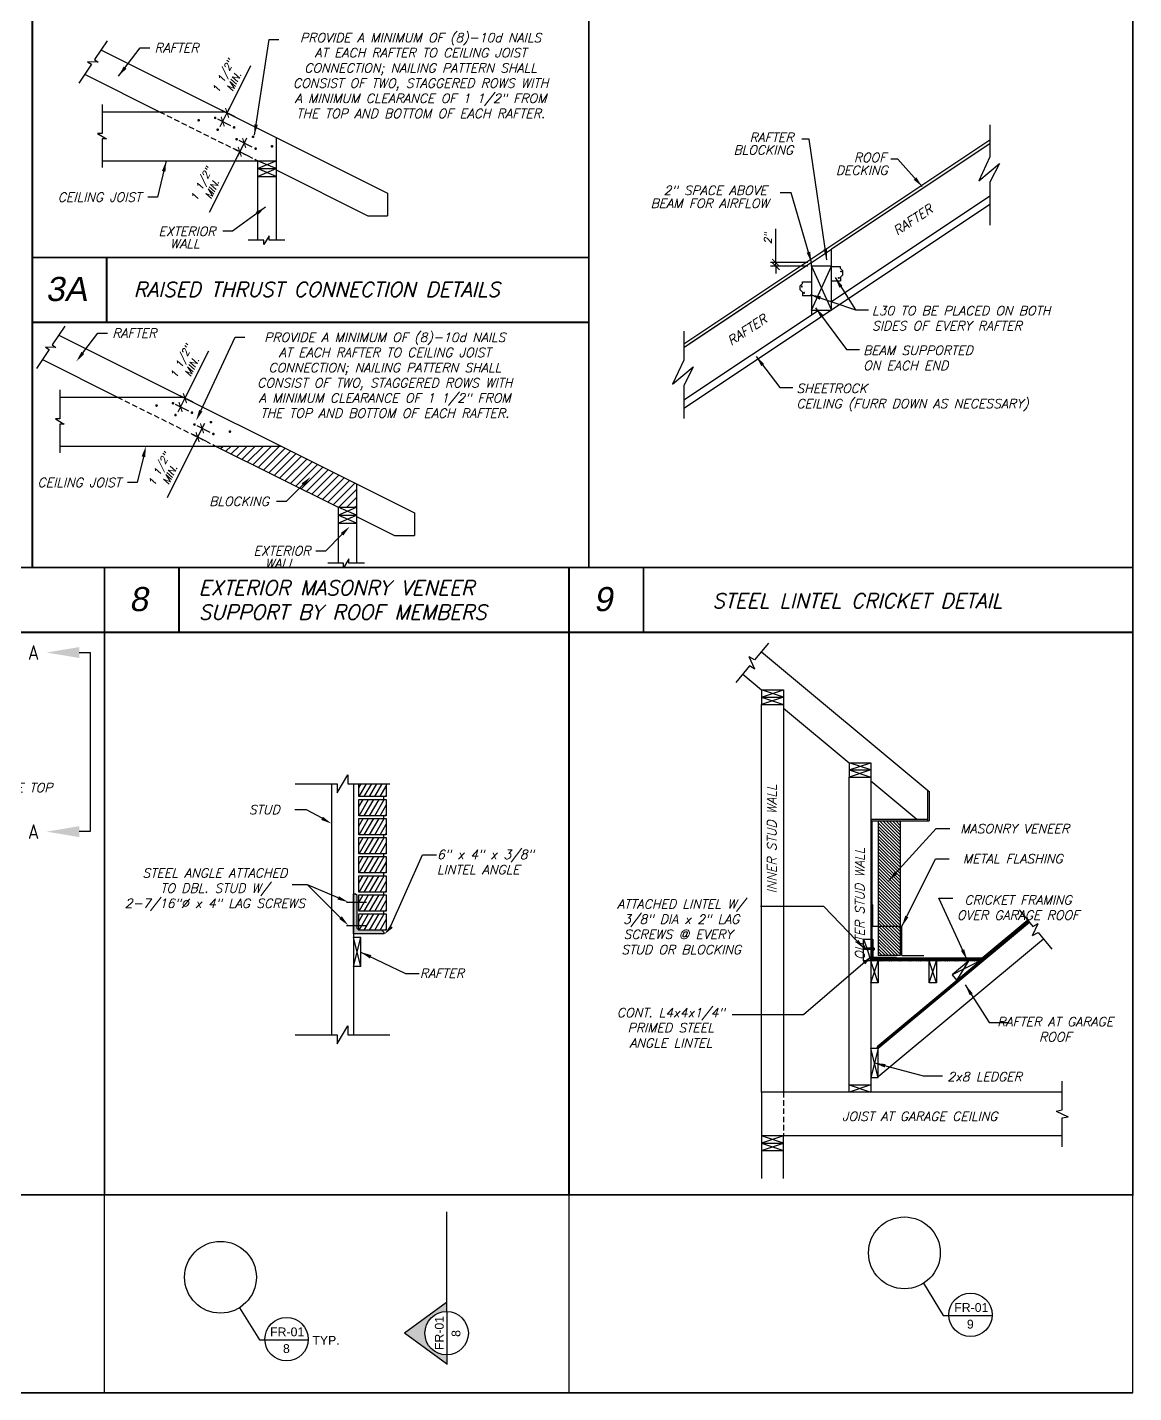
# Model space of a CAD drawing. Header units: inches. Extents: x 683 to 9753, y -6805 to 20230.
# Drawn here: x 3925 to 4532, y 628 to 1377 of the extents above; entities that cross this region are included whole.
import ezdxf
from ezdxf.enums import TextEntityAlignment as Align

# ---------------------------------------------------------------- set-up
doc = ezdxf.new("R2010")
doc.units = ezdxf.units.IN
doc.header["$LTSCALE"] = 48
doc.header["$MEASUREMENT"] = 0
doc.linetypes.add('HIDDEN4', pattern=[0.09375, 0.0625, -0.03125])
doc.layers.get('Defpoints').update_dxf_attribs({"color": 251})
for name, color, linetype in [('DPIS-BL', 9, 'Continuous'), ('DPIS-DIM', 7, 'Continuous'), ('DPIS-HATCH', 251, 'Continuous'), ('DPIS-RAFTERS', 1, 'Continuous'), ('DPIS-TEXT', 7, 'Continuous'), ('FPTEXT', 2, 'Continuous')]:
    doc.layers.add(name, color=color, linetype=linetype)
doc.styles.add('DIMLETTERS', font='arial.ttf', dxfattribs={"height": 12})
doc.styles.add('DPIS-ARCHTXT', font='ARCHITXT.shx')
doc.styles.add('SHEETNAME', font='arial.ttf', dxfattribs={"height": 4})
doc.styles.add('SIMPLEX', font='simplex.shx', dxfattribs={"oblique": 15, "height": 4})
doc.styles.get("Standard").update_dxf_attribs({"font": 'simplex.shx', "oblique": 15})
doc.dimstyles.get("Standard").update_dxf_attribs({"dimtxt": 4, "dimasz": 4, "dimexe": 3, "dimexo": 2, "dimgap": 2, "dimtad": 1, "dimdec": 4, "dimrnd": 0.125, "dimzin": 3, "dimdsep": 46, "dimlunit": 4, "dimtxsty": 'SIMPLEX', "dimblk": 'ARCHTICK', "dimcen": 3, "dimdle": 3, "dimclrd": 2, "dimclre": 2, "dimadec": 0, "dimazin": 0, "dimtfac": 1, "dimtdec": 4, "dimtofl": 0, "dimtmove": 1, "dimatfit": 3, "dimfxl": 1, "dimtolj": 1, "dimtzin": 0, "dimarcsym": 0})
pattern_1 = [(45, (-2931.96715, 1146.063424), (-0.0441941738, 0.0441941738), []), (135, (-2931.96715, 1146.063424), (-0.13258252147, 0.0441941738), [0.15625, -0.09375])]
pattern_2 = [(45, (-2931.96715, 1146.0634), (-0.530330086, 0.530330086), []), (45, (-2931.7904, 1146.0634), (-0.530330086, 0.530330086), []), (45, (-2931.6136, 1146.0634), (-0.530330086, 0.530330086), []), (45, (-2931.4368, 1146.0634), (-0.530330086, 0.530330086), [])]
pattern_3 = [(45, (-2931.96715, 1146.0634), (-0.530330086, 0.530330086), []), (45, (-2931.6136, 1146.0634), (-0.530330086, 0.530330086), [])]

# ---------------------------------------------------------------- blocks, each defined once
blk = doc.blocks.new('A$C16D2453F')
at = {"layer": 'DPIS-RAFTERS'}
for centre in [(-0.82, -6.15), (0.45, -2.65)]:
    blk.add_circle(centre, 0.241, dxfattribs=at)
at = {"layer": 'DPIS-TEXT'}
for p, q in [((0, 0), (-4.86, 0)), ((0, -1), (0, 0)), ((0, -1), (1.3, -2.3)), ((0, -5.8), (1.3, -4.5)), ((0, -5.8), (0, -7.8)), ((1.3, -4.5), (1.3, -2.3)), ((-4.86, -7.8), (0, -7.8))]:
    blk.add_line(p, q, dxfattribs=at)
blk = doc.blocks.new('_ArchTick')
at = {"color": 0, "const_width": 0.15}
blk.add_lwpolyline([(-0.5, -0.5), (0.5, 0.5)], dxfattribs=at)
blk = doc.blocks.new('*D81')
at = {"layer": 'Defpoints', "color": 0, "transparency": 16777216}
for p in [(4766.6, 908.08), (4770.44, 900.12), (4772.86, 904.95)]:
    blk.add_point(p, dxfattribs=at)
at = {"layer": 'DPIS-TEXT', "color": 2, "lineweight": -2, "transparency": 16777216}
for p, q in [((4779.51, 933.91), (4766.6, 908.08)), ((4762.84, 900.56), (4767.94, 910.76)), ((4771.07, 905.84), (4763.91, 909.42)), ((4768.65, 901.01), (4761.5, 904.59))]:
    blk.add_line(p, q, dxfattribs=at)
at = {"layer": 'DPIS-TEXT', "color": 2, "lineweight": -2, "transparency": 16777216, "xscale": 4, "yscale": 4, "zscale": 4}
for p, rotation in [((4766.6, 908.08), 63.43494882291446), ((4764.18, 903.25), 243.4349488229145)]:
    blk.add_blockref('_ArchTick', p, dxfattribs=dict(at, rotation=rotation))
at = {"layer": 'DPIS-TEXT', "color": 0, "transparency": 16777216, "insert": (4767.34, 926.81), "char_height": 4, "attachment_point": 5, "rotation": 63.43495, "style": 'SIMPLEX'}
blk.add_mtext('\\A1;1 1/2"\\PMIN.', dxfattribs=at)
blk = doc.blocks.new('*D82')
at = {"layer": 'Defpoints', "color": 0, "transparency": 16777216}
for p in [(4773.55, 886.71), (4782.23, 888.41), (4779.82, 883.58)]:
    blk.add_point(p, dxfattribs=at)
at = {"layer": 'DPIS-TEXT', "color": 2, "lineweight": -2, "transparency": 16777216}
for p, q in [((4777.31, 894.22), (4772.21, 884.03)), ((4780.44, 889.3), (4773.29, 892.88)), ((4757, 853.59), (4773.55, 886.71)), ((4778.03, 884.47), (4770.87, 888.05))]:
    blk.add_line(p, q, dxfattribs=at)
at = {"layer": 'DPIS-TEXT', "color": 2, "lineweight": -2, "transparency": 16777216, "xscale": 4, "yscale": 4, "zscale": 4}
for p, rotation in [((4775.97, 891.54), 63.43494882291342), ((4773.55, 886.71), 243.4349488229134)]:
    blk.add_blockref('_ArchTick', p, dxfattribs=dict(at, rotation=rotation))
at = {"layer": 'DPIS-TEXT', "color": 0, "transparency": 16777216, "insert": (4755.37, 867.6), "char_height": 4, "attachment_point": 5, "rotation": 63.43495, "style": 'SIMPLEX'}
blk.add_mtext('\\A1;1 1/2"\\PMIN.', dxfattribs=at)
blk = doc.blocks.new('*D87')
at = {"layer": 'Defpoints', "color": 0, "transparency": 16777216}
for p in [(4034.63, 1330.41), (4040.89, 1327.28), (4038.47, 1322.46)]:
    blk.add_point(p, dxfattribs=at)
at = {"layer": 'DPIS-TEXT', "color": 2, "lineweight": -2, "transparency": 16777216}
for p, q in [((4047.54, 1356.25), (4034.63, 1330.41)), ((4030.87, 1322.9), (4035.97, 1333.1)), ((4039.1, 1328.18), (4031.94, 1331.76)), ((4036.68, 1323.35), (4029.53, 1326.93))]:
    blk.add_line(p, q, dxfattribs=at)
at = {"layer": 'DPIS-TEXT', "color": 2, "lineweight": -2, "transparency": 16777216, "xscale": 4, "yscale": 4, "zscale": 4}
for p, rotation in [((4032.21, 1325.59), 243.4349488229155), ((4034.63, 1330.41), 63.43494882291554)]:
    blk.add_blockref('_ArchTick', p, dxfattribs=dict(at, rotation=rotation))
at = {"layer": 'DPIS-TEXT', "color": 0, "transparency": 16777216, "insert": (4035.37, 1349.15), "char_height": 4, "attachment_point": 5, "rotation": 63.43495, "style": 'SIMPLEX'}
blk.add_mtext('\\A1;1 1/2"\\PMIN.', dxfattribs=at)
blk = doc.blocks.new('*D88')
at = {"layer": 'Defpoints', "color": 0, "transparency": 16777216}
for p in [(4041.58, 1309.05), (4047.84, 1305.92), (4050.26, 1310.74)]:
    blk.add_point(p, dxfattribs=at)
at = {"layer": 'DPIS-TEXT', "color": 2, "lineweight": -2, "transparency": 16777216}
for p, q in [((4045.34, 1316.56), (4040.24, 1306.36)), ((4048.47, 1311.64), (4041.32, 1315.22)), ((4025.03, 1275.93), (4041.58, 1309.05)), ((4046.06, 1306.81), (4038.9, 1310.39))]:
    blk.add_line(p, q, dxfattribs=at)
at = {"layer": 'DPIS-TEXT', "color": 2, "lineweight": -2, "transparency": 16777216, "xscale": 4, "yscale": 4, "zscale": 4}
for p, rotation in [((4041.58, 1309.05), 243.4349488229134), ((4044, 1313.87), 63.43494882291342)]:
    blk.add_blockref('_ArchTick', p, dxfattribs=dict(at, rotation=rotation))
at = {"layer": 'DPIS-TEXT', "color": 0, "transparency": 16777216, "insert": (4023.4, 1289.93), "char_height": 4, "attachment_point": 5, "rotation": 63.43495, "style": 'SIMPLEX'}
blk.add_mtext('\\A1;1 1/2"\\PMIN{\\H0.8x;.}', dxfattribs=at)
blk = doc.blocks.new('*D89')
at = {"layer": 'Defpoints', "color": 0, "transparency": 16777216}
for p in [(4335.88, 1246.16), (4355.43, 1248.16), (4355.43, 1246.16)]:
    blk.add_point(p, dxfattribs=at)
at = {"layer": 'DPIS-TEXT', "color": 2, "lineweight": -2, "transparency": 16777216}
for p, q in [((4335.88, 1248.16), (4335.88, 1266.72)), ((4353.43, 1248.16), (4332.88, 1248.16)), ((4353.43, 1246.16), (4332.88, 1246.16)), ((4335.88, 1246.16), (4335.88, 1248.16)), ((4335.88, 1246.16), (4335.88, 1242.16))]:
    blk.add_line(p, q, dxfattribs=at)
at = {"layer": 'DPIS-TEXT', "color": 2, "lineweight": -2, "transparency": 16777216, "xscale": 4, "yscale": 4, "zscale": 4}
for p, rotation in [((4335.88, 1248.16), 270), ((4335.88, 1246.16), 90)]:
    blk.add_blockref('_ArchTick', p, dxfattribs=dict(at, rotation=rotation))
at = {"layer": 'DPIS-TEXT', "transparency": 16777216, "insert": (4331.5, 1261.44), "char_height": 4, "attachment_point": 5, "rotation": 90, "style": 'SIMPLEX'}
blk.add_mtext('\\A1;2"', dxfattribs=at)
blk = doc.blocks.new('A$C296B11AE')
at = {"layer": 'DPIS-BL'}
h = blk.add_hatch(dxfattribs=at)
h.set_pattern_fill('ANSI31', color=256, scale=25, style=0)
h.set_pattern_definition([(45, (-2189.5007, 317.2278), (-2.2097087, 2.2097087), [])])
h.paths.add_polyline_path([(-37.90517, -24.01976), (-2.12808, -24.01976), (39.61953, -44.89356), (39.61953, -57.6912), (29.43771, -57.6912)])
at = {"layer": 'DPIS-TEXT'}
for p, q in [((-123.92394, 36.87817), (71.31723, -60.74241)), ((-132.86821, 23.46176), (-91.72335, 2.88933)), ((-123.32931, 2.88933), (-55.94626, 2.88933)), ((-123.32931, -24.01976), (-2.12808, -24.01976)), ((-37.90517, -24.01976), (29.43771, -57.6912)), ((39.61953, -44.89356), (39.61953, -66.41847)), ((29.43771, -62.05484), (39.61953, -57.6912)), ((29.43771, -57.6912), (29.43771, -66.41847)), ((29.43771, -57.6912), (39.61953, -57.6912)), ((39.61953, -62.05484), (29.43771, -57.6912)), ((29.43771, -62.05484), (39.61953, -62.05484)), ((39.61953, -66.41847), (29.43771, -62.05484)), ((29.43771, -66.41847), (39.61953, -62.05484)), ((29.43771, -66.41847), (39.61953, -66.41847)), ((29.43771, -66.41847), (29.43771, -88.37094)), ((39.61953, -62.78211), (60.47282, -73.20875)), ((39.61953, -66.41847), (39.61953, -88.37094)), ((71.31723, -60.74241), (71.31723, -73.20875)), ((60.47282, -73.20875), (71.31723, -73.20875))]:
    blk.add_line(p, q, dxfattribs=at)
at = {"layer": 'DPIS-TEXT', "linetype": 'HIDDEN4'}
blk.add_line((-91.72335, 2.88933), (-37.90517, -24.01976), dxfattribs=at)
at = {"layer": 'DPIS-TEXT'}
for points in [[(-120.59574, 41.87047), (-127.52949, 31.46984), (-125.47923, 30.10301), (-131.24384, 30.34053), (-129.19359, 28.97369), (-136.12734, 18.57306)], [(-123.32931, 6.89931), (-123.32931, -9.06521), (-125.79341, -9.06521), (-120.8652, -12.06521), (-123.32931, -12.06521), (-123.32931, -27.80866)], [(43.86953, -88.37094), (35.36953, -88.37094), (35.36953, -85.90684), (32.36953, -90.83504), (32.36953, -88.37094), (23.86953, -88.37094)]]:
    blk.add_lwpolyline(points, dxfattribs=at)
at = {"layer": 'DPIS-TEXT', "color": 2, "extrusion": (0, 0, -1)}
for points in [[(110.68095, 27.11477), (102.44053, 37.93775), (97.11755, 37.93775)], [(45.96532, -4.65955), (27.00611, 35.82281), (21.68313, 35.82281)]]:
    blk.add_lwpolyline(points, dxfattribs=at)
at = {"layer": 'DPIS-TEXT', "const_width": 0.72727}
for points in [[(-61.5782, -0.5117, 1), (-60.85093, -0.5117, 1)], [(-70.6084, -1.81478, 1), (-69.88113, -1.81478, 1)], [(-60.20052, -7.01872, 1), (-59.47325, -7.01872, 1)], [(-51.17032, -5.71564, 1), (-50.44305, -5.71564, 1)], [(-49.79264, -12.22266, 1), (-49.06537, -12.22266, 1)], [(-40.76244, -10.91958, 1), (-40.03517, -10.91958, 1)], [(-39.38476, -17.4266, 1), (-38.65749, -17.4266, 1)], [(-30.35456, -16.12352, 1), (-29.62729, -16.12352, 1)]]:
    blk.add_lwpolyline(points, format="xyb", close=True, dxfattribs=at)
at = {"layer": 'DPIS-TEXT', "color": 2}
for points in [[(-77.45161, -29.91032), (-80.85866, -44.07016), (-86.18164, -44.07016)], [(10.06828, -45.2702), (0.90887, -54.52424), (-4.41411, -54.52424)], [(31.61137, -72.45437), (22.45197, -81.7084), (17.12899, -81.7084)]]:
    blk.add_lwpolyline(points, dxfattribs=at)
at = {"layer": 'DPIS-TEXT', "color": 2, "extrusion": (0, 0, -1)}
for points in [[(111.47658, 27.72055), (114.31563, 22.34098), (109.88532, 26.50899)], [(46.87093, -4.23543), (48.51007, -10.09318), (45.05972, -5.08367)]]:
    blk.add_solid(points, dxfattribs=at)
at = {"layer": 'DPIS-TEXT', "color": 2}
for points in [[(-78.42386, -29.67639), (-76.04799, -24.07681), (-76.47936, -30.14426)], [(9.35755, -44.56674), (14.28906, -41.00582), (10.77901, -45.97367)], [(30.90064, -71.7509), (35.83216, -68.18998), (32.32211, -73.15783)]]:
    blk.add_solid(points, dxfattribs=at)
at = {"layer": 'DPIS-TEXT', "style": 'SIMPLEX', "oblique": 15}
for s, p in [('RAFTER', (-82.39845, 37.93775)), ('CEILING JOIST', (-112.64426, -44.07016)), ('BLOCKING', (-24.92725, -54.37966)), ('EXTERIOR', (-1.38415, -81.56382)), ('WALL', (-2.55334, -88.4096))]:
    blk.add_text(s, height=5, dxfattribs=at).set_placement(p, align=Align.MIDDLE)
at = {"layer": 'DPIS-TEXT', "insert": (55.0764, 14.8519), "char_height": 5, "attachment_point": 5, "style": 'SIMPLEX'}
blk.add_mtext('PROVIDE A MINIMUM OF (8)-10d NAILS\\PAT EACH RAFTER TO CEILING JOIST\\PCONNECTION; NAILING PATTERN SHALL\\PCONSIST OF TWO, STAGGERED ROWS WITH\\PA MINIMUM CLEARANCE OF 1 1/2" FROM\\PTHE TOP AND BOTTOM OF EACH RAFTER.', dxfattribs=at)
at = {"layer": 'DPIS-TEXT'}
for base, p1, p2, angle, picture, middle in [((-54.6531, 2.24275), (-50.80668, -5.71564), (-48.39261, -0.88749), 63.43494882, '*D81', (-47.01198, 17.525)), ((-47.69569, -19.1245), (-39.02112, -17.4266), (-41.4352, -22.25474), 243.43494882, '*D82', (-58.97687, -41.68688))]:
    dim = blk.add_linear_dim(base=base, p1=p1, p2=p2, angle=angle, text='1 1/2"\\PMIN.', dimstyle='Standard', dxfattribs=at)
    dim.commit()
    dim.dimension.update_dxf_attribs({"geometry": picture, "text_midpoint": middle, "dimtype": 129, "insert": (-4821.25041, -905.83307)})

msp = doc.modelspace()

# ---------------------------------------------------------------- hatches: boundary and pattern name
at = {"layer": 'DPIS-HATCH'}
h = msp.add_hatch(dxfattribs=at)
h.set_pattern_fill('ANSI31', color=251, scale=20, angle=15, style=0)
h.set_pattern_definition([(60, (2670.2877, 1106.3728), (-2.1650635, 1.25), [])])
h.paths.add_polyline_path([(4106.96708, 954.94653), (4106.96708, 961.92474), (4121.96708, 961.92474), (4121.96708, 954.94653)])
h = msp.add_hatch(dxfattribs=at)
h.set_pattern_fill('ANSI31', color=251, scale=20, angle=15, style=0)
h.set_pattern_definition([(60, (2670.2877, 1095.8946), (-2.1650635, 1.25), [])])
h.paths.add_polyline_path([(4106.96708, 944.46831), (4106.96708, 953.44653), (4121.96708, 953.44653), (4121.96708, 944.46831)])
h = msp.add_hatch(dxfattribs=at)
h.set_pattern_fill('ANSI31', color=251, scale=20, angle=15, style=0)
h.set_pattern_definition([(60, (2670.2877, 1085.4164), (-2.1650635, 1.25), [])])
h.paths.add_polyline_path([(4106.96708, 933.99009), (4106.96708, 942.96831), (4121.96708, 942.96831), (4121.96708, 933.99009)])
h = msp.add_hatch(dxfattribs=at)
h.set_pattern_fill('ANSI31', color=256, scale=10, angle=90, style=0)
h.set_pattern_definition([(135, (261.2572, 1633.0926), (-0.88388348, -0.88388348), [])])
h.paths.add_polyline_path([(4404.07735, 941.58281), (4392.07735, 941.58281), (4392.07735, 867.70729), (4404.07735, 867.70729)])
h = msp.add_hatch(dxfattribs=at)
h.set_pattern_fill('ANSI31', color=251, scale=20, angle=15, style=0)
h.set_pattern_definition([(60, (2670.2877, 1074.9381), (-2.1650635, 1.25), [])])
h.paths.add_polyline_path([(4106.96708, 923.51187), (4106.96708, 932.49009), (4121.96708, 932.49009), (4121.96708, 923.51187)])
h = msp.add_hatch(dxfattribs=at)
h.set_pattern_fill('ANSI31', color=251, scale=20, angle=15, style=0)
h.set_pattern_definition([(60, (2670.2877, 1064.46), (-2.1650635, 1.25), [])])
h.paths.add_polyline_path([(4106.96708, 913.03366), (4106.96708, 922.01187), (4121.96708, 922.01187), (4121.96708, 913.03366)])
h = msp.add_hatch(dxfattribs=at)
h.set_pattern_fill('ANSI31', color=251, scale=20, angle=15, style=0)
h.set_pattern_definition([(60, (2670.2877, 1053.9817), (-2.1650635, 1.25), [])])
h.paths.add_polyline_path([(4106.96708, 902.55544), (4106.96708, 911.53366), (4121.96708, 911.53366), (4121.96708, 902.55544)])
h = msp.add_hatch(dxfattribs=at)
h.set_pattern_fill('ANSI31', color=251, scale=20, angle=15, style=0)
h.set_pattern_definition([(60, (2670.2877, 1043.5035), (-2.1650635, 1.25), [])])
h.paths.add_polyline_path([(4106.96708, 892.07722), (4106.96708, 901.05544), (4121.96708, 901.05544), (4121.96708, 892.07722)])
h = msp.add_hatch(dxfattribs=at)
h.set_pattern_fill('ANSI31', color=251, scale=20, angle=15, style=0)
h.set_pattern_definition([(60, (2670.2877, 1033.0253), (-2.1650635, 1.25), [])])
h.paths.add_polyline_path([(4106.96708, 881.59901), (4106.96708, 890.57722), (4121.96708, 890.57722), (4121.96708, 881.59901)])
h = msp.add_hatch(dxfattribs=at)
h.set_pattern_fill('ANSI32', color=256, scale=2, style=0)
h.set_pattern_definition(pattern_3)
h.paths.add_polyline_path([(4475.12907, 885.91706), (4474.48889, 886.68528), (4391.43716, 817.47551), (4392.07735, 816.70729)])
h = msp.add_hatch(dxfattribs=at)
h.set_pattern_fill('ANSI38', color=256, scale=0.5, style=0)
h.set_pattern_definition(pattern_1)
h.paths.add_polyline_path([(4389.07735, 870.95729), (4389.07735, 871.70729), (4384.57735, 871.70729), (4384.57735, 870.95729)])
h = msp.add_hatch(dxfattribs=at)
h.set_pattern_fill('ANSI34', color=256, style=0)
h.set_pattern_definition(pattern_2)
h.paths.add_polyline_path([(4389.07735, 876.70729), (4388.57735, 876.70729), (4388.57735, 871.70729), (4389.07735, 871.70729)])
h = msp.add_hatch(dxfattribs=at)
h.set_pattern_fill('ANSI34', color=256, style=0)
h.set_pattern_definition(pattern_2)
h.paths.add_polyline_path([(4389.07735, 870.95729), (4388.57735, 870.95729), (4388.57735, 866.20729), (4402.07735, 866.20729), (4402.07735, 866.70729), (4389.07735, 866.70729)])
h = msp.add_hatch(dxfattribs=at)
h.set_pattern_fill('ANSI38', color=256, scale=0.5, style=0)
h.set_pattern_definition(pattern_1)
h.paths.add_polyline_path([(4389.82735, 871.83229), (4389.07735, 871.83229), (4389.07735, 870.83229), (4389.82735, 870.83229)])
h = msp.add_hatch(dxfattribs=at)
h.set_pattern_fill('ANSI32', color=256, scale=2, style=0)
h.set_pattern_definition(pattern_3)
h.paths.add_polyline_path([(4449.3153, 865.70729), (4388.07735, 865.70729), (4388.07735, 864.70729), (4448.1153, 864.70729)])
at = {"layer": 'DPIS-TEXT'}
msp.add_hatch(color=256, dxfattribs=at).paths.add_polyline_path([(4120.63773, 879.59901), (4120.63773, 880.59901), (4119.63773, 881.59901), (4106.96708, 881.59901), (4105.96708, 882.59901), (4105.96708, 900.6061), (4104.96708, 901.6061), (4103.96708, 901.6061), (4103.96708, 879.59901)])
h = msp.add_hatch(dxfattribs=at)
h.set_pattern_fill('ANSI38', color=256, scale=1.37277, angle=180, style=0)
h.set_pattern_definition([(135, (3956.24558, 668.68642), (0.12133689, 0.12133689), []), (45, (3956.24558, 668.68642), (0.36401067, 0.12133689), [0.4289907, -0.2573944])])
h.paths.add_polyline_path([(4155.1333, 677.14267), (4155.1333, 672.20214, 0.414213562), (4143.21428, 660.28312, 0.414213562), (4155.1333, 648.3641), (4155.1333, 643.42358), (4131.99841, 660.28312)])

# ---------------------------------------------------------------- linework, layer by layer
for p, q in [((4331.78231, 1039.13293), (4324.23052, 1030.07078)), ((4324.36163, 1025.00775), (4321.27783, 1031.74791)), ((4324.23052, 1030.07078), (4321.27783, 1031.74791)), ((4327.9412, 1034.5236), (4420.07735, 957.74348)), ((4321.40893, 1026.68487), (4313.85715, 1017.62273)), ((4317.69825, 1022.23206), (4328.07735, 1013.58281)), ((4324.36163, 1025.00775), (4321.40893, 1026.68487)), ((4328.07735, 1013.58281), (4340.07735, 1013.58281)), ((4328.07735, 1013.58281), (4328.07735, 1005.58281)), ((4328.07735, 1009.58281), (4340.07735, 1013.58281)), ((4340.07735, 1009.58281), (4328.07735, 1013.58281)), ((4340.07735, 1013.58281), (4340.07735, 1005.58281)), ((4328.07735, 1009.58281), (4340.07735, 1009.58281)), ((4328.07735, 1009.58281), (4340.07735, 1005.58281)), ((4340.07735, 1009.58281), (4328.07735, 1005.58281)), ((4328.07735, 1005.58281), (4340.07735, 1005.58281)), ((4328.07735, 792.70729), (4328.07735, 1005.58281)), ((4340.07735, 1005.58281), (4340.07735, 792.70729)), ((4340.07735, 1003.58281), (4376.07735, 973.58281)), ((4376.07735, 973.58281), (4388.07735, 973.58281)), ((4376.07735, 973.58281), (4376.07735, 965.58281)), ((4376.07735, 969.58281), (4388.07735, 973.58281)), ((4388.07735, 969.58281), (4376.07735, 973.58281)), ((4376.07735, 969.58281), (4388.07735, 969.58281)), ((4376.07735, 969.58281), (4388.07735, 965.58281)), ((4388.07735, 969.58281), (4376.07735, 965.58281)), ((4388.07735, 973.58281), (4388.07735, 965.58281)), ((4376.07735, 965.58281), (4388.07735, 965.58281)), ((4376.07735, 792.70729), (4376.07735, 965.58281)), ((4388.07735, 965.58281), (4388.07735, 871.70729)), ((4388.07735, 963.58281), (4413.27735, 942.58281)), ((4419.07735, 958.57681), (4419.07735, 941.58281)), ((4420.07735, 957.74348), (4420.07735, 941.58281)), ((4388.07735, 942.58281), (4419.07735, 942.58281)), ((4388.07735, 941.58281), (4420.07735, 941.58281)), ((4388.57735, 941.58281), (4388.57735, 871.70729)), ((4392.07735, 941.58281), (4392.07735, 867.70729)), ((4404.07735, 941.58281), (4404.07735, 867.70729)), ((4389.07735, 883.70729), (4389.07735, 895.66554)), ((4469.42859, 892.75763), (4476.98038, 883.69549)), ((4474.48889, 886.68528), (4391.43716, 817.47551)), ((4475.12907, 885.91706), (4392.07735, 816.70729)), ((4474.1688, 887.06939), (4449.13427, 866.20729)), ((4476.84927, 878.63245), (4479.93308, 885.37262)), ((4476.98038, 883.69549), (4479.93308, 885.37262)), ((4405.07735, 883.70729), (4389.07735, 883.70729)), ((4405.07735, 867.70729), (4405.07735, 883.70729)), ((4476.84927, 878.63245), (4479.80197, 880.30958)), ((4479.80197, 880.30958), (4487.35376, 871.24744)), ((4384.07735, 864.70729), (4384.07735, 876.70729)), ((4384.07735, 876.70729), (4388.07735, 876.70729)), ((4384.07735, 876.70729), (4385.74402, 871.70729)), ((4389.07735, 871.70729), (4384.57735, 871.70729)), ((4384.57735, 871.70729), (4384.57735, 870.95729)), ((4389.07735, 870.95729), (4384.57735, 870.95729)), ((4385.99402, 870.95729), (4388.07735, 864.70729)), ((4388.07735, 870.95729), (4388.07735, 792.70729)), ((4388.57735, 876.70729), (4389.07735, 876.70729)), ((4388.57735, 870.95729), (4388.57735, 866.20729)), ((4389.07735, 876.70729), (4389.07735, 866.70729)), ((4389.07735, 871.83229), (4389.82735, 871.83229)), ((4389.07735, 870.83229), (4389.82735, 870.83229)), ((4389.82735, 871.83229), (4389.82735, 870.83229)), ((4482.81129, 876.6984), (4392.07735, 801.08679)), ((4388.07735, 864.70729), (4384.07735, 864.70729)), ((4449.3153, 865.70729), (4388.07735, 865.70729)), ((4448.1153, 864.70729), (4388.07735, 864.70729)), ((4388.07735, 852.70729), (4392.07735, 864.70729)), ((4392.07735, 852.70729), (4388.07735, 864.70729)), ((4449.13427, 866.20729), (4388.57735, 866.20729)), ((4402.07735, 866.70729), (4389.07735, 866.70729)), ((4404.07735, 867.70729), (4392.07735, 867.70729)), ((4392.07735, 864.70729), (4392.07735, 852.70729)), ((4402.07735, 866.70729), (4402.07735, 866.20729)), ((4405.07735, 867.70729), (4417.08148, 867.70729)), ((4420.07735, 852.70729), (4424.07735, 864.70729)), ((4424.07735, 852.70729), (4420.07735, 864.70729)), ((4420.07735, 852.70729), (4420.07735, 864.70729)), ((4424.07735, 864.70729), (4424.07735, 852.70729)), ((4441.8671, 864.70729), (4432.64844, 857.02507)), ((4448.1153, 864.70729), (4432.64844, 857.02507)), ((4435.20918, 853.95219), (4441.8671, 864.70729)), ((4432.64844, 857.02507), (4435.20918, 853.95219)), ((4392.07735, 852.70729), (4388.07735, 852.70729)), ((4424.07735, 852.70729), (4420.07735, 852.70729)), ((4392.07735, 816.70729), (4391.43716, 817.47551)), ((4392.07735, 816.70729), (4388.07735, 816.70729)), ((4392.07735, 816.70729), (4388.07735, 800.70729)), ((4392.07735, 800.70729), (4388.07735, 816.70729)), ((4392.07735, 800.70729), (4392.07735, 816.70729)), ((4376.07735, 796.70729), (4388.07735, 796.70729)), ((4376.07735, 796.70729), (4388.07735, 792.70729)), ((4388.07735, 796.70729), (4376.07735, 792.70729)), ((4388.07735, 800.70729), (4392.07735, 800.70729)), ((4493.05752, 782.91102), (4493.05752, 798.70729)), ((4493.05752, 792.70729), (4328.07735, 792.70729)), ((4328.07735, 792.70729), (4328.07735, 768.70729)), ((4489.71553, 782.30915), (4493.05752, 782.91102)), ((4489.71553, 782.30915), (4496.39952, 779.10542)), ((4493.05752, 778.50356), (4496.39952, 779.10542)), ((4493.05752, 762.70729), (4493.05752, 778.50356)), ((4493.05752, 768.70729), (4328.07735, 768.70729)), ((4328.07735, 768.70729), (4328.07735, 745.30729)), ((4340.07735, 764.70729), (4328.07735, 768.70729)), ((4340.07735, 768.70729), (4328.07735, 764.70729)), ((4340.07735, 745.30729), (4340.07735, 768.70729)), ((4328.07735, 764.70729), (4340.07735, 764.70729)), ((4328.07735, 760.70729), (4340.07735, 764.70729)), ((4328.07735, 764.70729), (4340.07735, 760.70729)), ((4328.07735, 760.70729), (4340.07735, 760.70729))]:
    msp.add_line(p, q)
at = {"linetype": 'HIDDEN4'}
msp.add_line((4340.07735, 792.70729), (4340.07735, 768.70729), dxfattribs=at)
at = {"layer": 'DPIS-BL'}
for p, q in [((3967.35458, 627.64953), (3967.35458, 736.33228)), ((4222.32067, 627.64953), (4222.32067, 736.33228))]:
    msp.add_line(p, q, dxfattribs=at)
at = {"layer": 'DPIS-BL', "const_width": 1}
for points in [[(3626.75087, 1415.67308), (3927.67898, 1415.67308), (3927.67898, 1080.71995), (3626.75087, 1080.71995)], [(3927.67898, 1415.67308), (4233.17822, 1415.67308), (4233.17822, 1080.71995), (3927.67898, 1080.71995)], [(4233.17822, 1415.67308), (4531.81992, 1415.67308), (4531.81992, 1080.71995), (4233.17822, 1080.71995)], [(3657.85534, 1080.71995), (3967.35458, 1080.71995), (3967.35458, 736.33228), (3657.85534, 736.33228)], [(3967.35458, 1080.71995), (4222.32067, 1080.71995), (4222.32067, 736.33228), (3967.35458, 736.33228)], [(4222.32067, 1080.71995), (4531.81992, 1080.71995), (4531.81992, 736.33228), (4222.32067, 736.33228)]]:
    msp.add_lwpolyline(points, close=True, dxfattribs=at)
for points in [[(4233.17822, 1251.01603), (3927.67898, 1251.01603)], [(3968.54176, 1251.01603), (3968.54176, 1215.43038)], [(4233.17822, 1215.43038), (3927.67898, 1215.43038)], [(4008.21736, 1080.71995), (4008.21736, 1045.13429)], [(4263.18345, 1080.71995), (4263.18345, 1045.13429)], [(3967.35458, 1045.13429), (3657.85534, 1045.13429)], [(4222.32067, 1045.13429), (3967.35458, 1045.13429)], [(4531.81992, 1045.13429), (4222.32067, 1045.13429)]]:
    msp.add_lwpolyline(points, dxfattribs=at)
at = {"layer": 'DPIS-BL'}
msp.add_lwpolyline([(3067.81992, 627.64953), (4531.81992, 627.64953), (4531.81992, 736.33228), (3067.81992, 736.33228)], close=True, dxfattribs=at)
at = {"layer": 'DPIS-DIM', "color": 2}
for p, q in [((4416.85929, 687.71212), (4427.79503, 670.09478)), ((4041.40433, 674.3008), (4052.34007, 656.68346)), ((4427.79503, 670.09478), (4430.82715, 670.09478)), ((4052.34007, 656.68346), (4055.37218, 656.68346))]:
    msp.add_line(p, q, dxfattribs=at)
for centre in [(4406.44389, 704.44395), (4030.98893, 691.03262)]:
    msp.add_circle(centre, 19.70874, dxfattribs=at)
at = {"layer": 'DPIS-RAFTERS'}
for centre in [(4370.47416, 1239.78567), (4371.74175, 1243.28324)]:
    msp.add_circle(centre, 0.24144, dxfattribs=at)
at = {"layer": 'DPIS-TEXT'}
for p, q in [((3965.35619, 1365.049), (4122.64769, 1286.40325)), ((3956.41192, 1351.63259), (3997.55678, 1331.06016)), ((3965.95082, 1331.06016), (4033.33386, 1331.06016)), ((4453.42858, 1323.81577), (4453.42858, 1306.29975)), ((4061.55678, 1316.94871), (4061.55678, 1299.78744)), ((4453.42858, 1315.50302), (4285.30513, 1203.42072)), ((4453.42858, 1313.48764), (4366.43396, 1255.49122)), ((4453.42858, 1306.29975), (4447.22343, 1293.15217)), ((3965.95082, 1304.15107), (4061.55678, 1304.15107)), ((4051.37496, 1299.78744), (4061.55678, 1304.15107)), ((4061.55678, 1299.78744), (4051.37496, 1304.15107)), ((4051.37496, 1304.15107), (4051.37496, 1295.4238)), ((4051.37496, 1299.78744), (4061.55678, 1299.78744)), ((4061.55678, 1295.4238), (4051.37496, 1299.78744)), ((4051.37496, 1295.4238), (4061.55678, 1299.78744)), ((4061.55678, 1299.78744), (4061.55678, 1295.4238)), ((4061.55678, 1299.06016), (4111.80328, 1273.93691)), ((4447.22343, 1293.15217), (4458.59699, 1302.60199)), ((4458.59699, 1302.60199), (4453.42858, 1292.33044)), ((4051.37496, 1295.4238), (4061.55678, 1295.4238)), ((4051.37496, 1295.4238), (4051.37496, 1260.51471)), ((4061.55678, 1295.4238), (4061.55678, 1260.51471)), ((4453.42858, 1292.33044), (4453.42858, 1268.7787)), ((4122.64769, 1286.40325), (4122.64769, 1273.93691)), ((4453.42858, 1284.64323), (4366.43396, 1226.64681)), ((4453.42858, 1280.15431), (4366.43396, 1222.15789)), ((4111.80328, 1273.93691), (4122.64769, 1273.93691)), ((4355.43396, 1248.15789), (4366.43396, 1255.49122)), ((4366.43396, 1246.15789), (4366.43396, 1255.49122)), ((4355.43396, 1248.15789), (4285.30513, 1201.40534)), ((4355.43396, 1248.15789), (4288.53538, 1203.55884)), ((4355.43396, 1246.15789), (4355.43396, 1248.15789)), ((4355.43396, 1246.15789), (4366.43396, 1222.15789)), ((4355.43396, 1222.15789), (4366.43396, 1246.15789)), ((4371.29396, 1245.93755), (4366.43396, 1245.93755)), ((4371.29396, 1244.93755), (4371.29396, 1245.93755)), ((4371.29396, 1244.93755), (4372.59396, 1243.63755)), ((4366.43396, 1238.13755), (4371.29396, 1238.13755)), ((4371.29396, 1240.13755), (4372.59396, 1241.43755)), ((4371.29396, 1240.13755), (4371.29396, 1238.13755)), ((4372.59396, 1241.43755), (4372.59396, 1243.63755)), ((4359.70058, 1222.15789), (4285.30513, 1172.56093)), ((4366.43396, 1222.15789), (4285.30513, 1168.072)), ((4355.43396, 1224.15789), (4355.43396, 1219.31348)), ((4285.30513, 1210.48333), (4285.30513, 1194.58158)), ((4285.30513, 1194.58158), (4279.09998, 1181.434)), ((4279.09998, 1181.434), (4290.47353, 1190.88382)), ((4290.47353, 1190.88382), (4285.30513, 1180.61227)), ((4285.30513, 1180.61227), (4285.30513, 1162.55391)), ((4091.96708, 961.92474), (4091.96708, 824.11457)), ((4103.96708, 961.92474), (4103.96708, 824.11457)), ((4120.66454, 953.44653), (4120.66454, 954.94653)), ((4120.66454, 942.96831), (4120.66454, 944.46831)), ((4120.66454, 932.49009), (4120.66454, 933.99009)), ((4120.66454, 922.01187), (4120.66454, 923.51187)), ((4120.66454, 911.53366), (4120.66454, 913.03366)), ((4103.96708, 879.59901), (4103.96708, 901.6061)), ((4103.96708, 901.6061), (4104.96708, 901.6061)), ((4105.96708, 900.6061), (4104.96708, 901.6061)), ((4105.96708, 882.59901), (4105.96708, 900.6061)), ((4120.66454, 901.05544), (4120.66454, 902.55544)), ((4111.16567, 896.79455), (4100.16567, 896.79455)), ((4120.66454, 890.57722), (4120.66454, 892.07722)), ((4111.16567, 884.03648), (4100.16567, 884.03648)), ((4120.63773, 879.59901), (4103.96708, 879.59901)), ((4107.96708, 861.59901), (4103.96708, 877.59901)), ((4103.96708, 861.59901), (4107.96708, 877.59901)), ((4107.96708, 877.59901), (4103.96708, 877.59901)), ((4106.96708, 881.59901), (4105.96708, 882.59901)), ((4119.63773, 881.59901), (4106.96708, 881.59901)), ((4107.96708, 861.59901), (4107.96708, 877.59901)), ((4119.63773, 881.59901), (4120.63773, 880.59901)), ((4120.63773, 880.59901), (4120.63773, 879.59901)), ((4107.96708, 861.59901), (4103.96708, 861.59901)), ((4155.1333, 677.14267), (4131.99841, 660.28312)), ((4155.46007, 643.09681), (4155.46007, 671.87537)), ((4430.82715, 670.09478), (4454.33394, 670.09478)), ((4155.1333, 643.42358), (4131.99841, 660.28312)), ((4055.37218, 656.68346), (4078.87897, 656.68346)), ((4531.81992, 627.64953), (3067.81992, 627.64953)), ((4531.81992, 627.64953), (3067.81992, 627.64953))]:
    msp.add_line(p, q, dxfattribs=at)
at = {"layer": 'DPIS-TEXT', "linetype": 'HIDDEN4'}
msp.add_line((3997.55678, 1331.06016), (4051.37496, 1304.15107), dxfattribs=at)
at = {"layer": 'DPIS-TEXT'}
for points in [[(3968.68439, 1370.0413), (3961.75064, 1359.64067), (3963.8009, 1358.27384), (3958.03628, 1358.51136), (3960.08654, 1357.14452), (3953.15279, 1346.74389)], [(3965.95082, 1335.07014), (3965.95082, 1319.10562), (3963.48672, 1319.10562), (3968.41492, 1316.10562), (3965.95082, 1316.10562), (3965.95082, 1300.36217)], [(4066.25479, 1260.51471), (4057.75479, 1260.51471), (4057.75479, 1262.97881), (4054.75479, 1258.05061), (4054.75479, 1260.51471), (4046.25479, 1260.51471)], [(3953.46472, 1034.06907), (3959.46472, 1034.06907), (3959.46472, 935.74052), (3953.46472, 935.74052)], [(4071.96708, 961.92474), (4094.96708, 961.92474), (4094.96708, 956.99654), (4100.96708, 966.85295), (4100.96708, 961.92474), (4123.96708, 961.92474)], [(4071.96708, 824.11457), (4094.96708, 824.11457), (4094.96708, 819.18637), (4100.96708, 829.04278), (4100.96708, 824.11457), (4123.96708, 824.11457)]]:
    msp.add_lwpolyline(points, dxfattribs=at)
at = {"layer": 'DPIS-TEXT', "const_width": 0.72727}
for points in [[(4018.67173, 1326.35605, 1), (4019.399, 1326.35605, 1)], [(4027.70193, 1327.65913, 1), (4028.4292, 1327.65913, 1)], [(4029.07961, 1321.15211, 1), (4029.80688, 1321.15211, 1)], [(4038.10981, 1322.45519, 1), (4038.83708, 1322.45519, 1)], [(4039.48749, 1315.94817, 1), (4040.21476, 1315.94817, 1)], [(4048.51769, 1317.25125, 1), (4049.24496, 1317.25125, 1)], [(4058.92557, 1312.04731, 1), (4059.65284, 1312.04731, 1)], [(4049.89537, 1310.74423, 1), (4050.62264, 1310.74423, 1)]]:
    msp.add_lwpolyline(points, format="xyb", close=True, dxfattribs=at)
at = {"layer": 'DPIS-TEXT'}
for points in [[(4355.43396, 1222.15789), (4366.43396, 1222.15789), (4366.43396, 1246.15789), (4355.43396, 1246.15789)], [(4106.96708, 954.94653), (4106.96708, 961.92474), (4121.96708, 961.92474), (4121.96708, 954.94653)], [(4106.96708, 944.46831), (4106.96708, 953.44653), (4121.96708, 953.44653), (4121.96708, 944.46831)], [(4106.96708, 933.99009), (4106.96708, 942.96831), (4121.96708, 942.96831), (4121.96708, 933.99009)], [(4106.96708, 923.51187), (4106.96708, 932.49009), (4121.96708, 932.49009), (4121.96708, 923.51187)], [(4106.96708, 913.03366), (4106.96708, 922.01187), (4121.96708, 922.01187), (4121.96708, 913.03366)], [(4106.96708, 902.55544), (4106.96708, 911.53366), (4121.96708, 911.53366), (4121.96708, 902.55544)], [(4106.96708, 892.07722), (4106.96708, 901.05544), (4121.96708, 901.05544), (4121.96708, 892.07722)], [(4106.96708, 881.59901), (4106.96708, 890.57722), (4121.96708, 890.57722), (4121.96708, 881.59901)]]:
    msp.add_lwpolyline(points, close=True, dxfattribs=at)
at = {"layer": 'DPIS-TEXT', "color": 2}
for points in [[(4086.72183, 943.0397), (4078.19995, 947.7729), (4071.86573, 947.7729)], [(4095.6116, 899.35663), (4078.75301, 906.46901), (4070.3361, 906.46901)], [(4096.90311, 888.48894), (4078.75301, 906.46901), (4070.3361, 906.46901)]]:
    msp.add_lwpolyline(points, dxfattribs=at)
at = {"layer": 'DPIS-TEXT', "color": 2, "extrusion": (0, 0, -1)}
for points in [[(-4123.98858, 882.67404), (-4141.93684, 923.07243), (-4149.50215, 923.07243)], [(-4107.96708, 869.59901), (-4132.53574, 857.84745), (-4140.10105, 857.84745)]]:
    msp.add_lwpolyline(points, dxfattribs=at)
at = {"layer": 'DPIS-TEXT', "const_width": 0.68639}
msp.add_lwpolyline([(4155.1333, 727.0722), (4155.1333, 672.20214)], dxfattribs=at)
at = {"layer": 'DPIS-TEXT'}
for centre in [(4442.74169, 670.42155), (4067.28672, 657.01023), (4155.1333, 660.28312)]:
    msp.add_circle(centre, 11.91902, dxfattribs=at)
at = {"layer": 'DPIS-TEXT', "extrusion": (0, 0, -1)}
for points in [[(-3953.46472, 1031.06907), (-3935.46472, 1034.06907), (-3953.46472, 1037.06907)], [(-3953.46472, 932.74052), (-3935.46472, 935.74052), (-3953.46472, 938.74052)]]:
    msp.add_solid(points, dxfattribs=at)
at = {"layer": 'DPIS-TEXT', "color": 2}
for points in [[(4087.20738, 943.91391), (4091.96708, 940.12639), (4086.23628, 942.16549)], [(4096.00031, 900.27799), (4101.13976, 897.02439), (4095.22289, 898.43527)], [(4097.60688, 889.19936), (4101.16567, 884.26631), (4096.19934, 887.77851)]]:
    msp.add_solid(points, dxfattribs=at)
at = {"layer": 'DPIS-TEXT', "color": 2, "extrusion": (0, 0, -1)}
for points in [[(-4124.12639, 884.27623), (-4120.81515, 879.17371), (-4125.60227, 882.92651)], [(-4113.81127, 867.91215), (-4107.96708, 869.59901), (-4112.94828, 866.10792)]]:
    msp.add_solid(points, dxfattribs=at)

# ---------------------------------------------------------------- block references
at = {"layer": 'DPIS-BL'}
msp.add_blockref('A$C296B11AE', (4066.124, 1171.49708), dxfattribs=at)
at = {"layer": 'DPIS-RAFTERS', "xscale": -1}
msp.add_blockref('A$C16D2453F', (4350.57396, 1237.67247), dxfattribs=at)

# ---------------------------------------------------------------- texts
at = {"layer": 'DPIS-TEXT', "style": 'SIMPLEX', "oblique": 15}
for s, p in [('RAFTER', (4006.88168, 1366.10858)), ('CEILING JOIST', (3964.60281, 1284.10067)), ('EXTERIOR', (4012.59299, 1265.41284)), ('WALL', (4011.42379, 1258.56706)), ('MASONRY VENEER', (4467.03705, 937.38518)), ('METAL FLASHING', (4465.91917, 920.8534)), ('2x8 LEDGER', (4450.49615, 801.15079)), ('JOIST AT GARAGE CEILING', (4414.90503, 779.43354))]:
    msp.add_text(s, height=5, dxfattribs=at).set_placement(p, align=Align.MIDDLE)
for s, p in [('BLOCKING', (4328.98431, 1307.48867)), ('RAFTER', (4333.50034, 1314.47499)), ('ROOF', (4387.54904, 1303.40302)), ('DECKING', (4383.03301, 1296.4167)), ('2" SPACE ABOVE', (4302.63996, 1285.31232)), ('BEAM FOR AIRFLOW', (4299.55469, 1278.2389))]:
    msp.add_text(s, height=5, dxfattribs=at).set_placement(p, align=Align.CENTER)
for p in [(4412.4843, 1269.58907), (4321.48233, 1209.17327)]:
    msp.add_text('RAFTER', height=5, rotation=33.69006753, dxfattribs=at).set_placement(p, align=Align.CENTER)
at = {"layer": 'DPIS-TEXT', "style": 'DPIS-ARCHTXT'}
for p in [(3928.36414, 1034.06907), (3928.36414, 935.74052)]:
    msp.add_text('A', height=8, dxfattribs=at).set_placement(p, align=Align.MIDDLE)
at = {"layer": 'DPIS-TEXT', "style": 'SIMPLEX', "oblique": 15}
for s, p in [('INNER STUD WALL', (4333.6558, 931.72132)), ('OUTER STUD WALL', (4381.96827, 896.04275))]:
    msp.add_text(s, height=5, rotation=90, dxfattribs=at).set_placement(p, align=Align.MIDDLE)
at = {"layer": 'DPIS-TEXT', "style": 'DIMLETTERS'}
for s, p in [('FR-01', (4443.17648, 672.02669)), ('9', (4442.63037, 662.85981)), ('FR-01', (4067.60147, 658.61536)), ('8', (4067.1754, 649.44848))]:
    msp.add_text(s, height=4.8384, dxfattribs=at).set_placement(p, align=Align.CENTER)
for s, p in [('FR-01', (4153.52816, 660.42007)), ('8', (4162.69504, 660.1718))]:
    msp.add_text(s, height=4.8384, rotation=90, dxfattribs=at).set_placement(p, align=Align.CENTER)
msp.add_text('TYP.', height=4.8384, dxfattribs=at).set_placement((4081.40583, 654.00255))
at = {"layer": 'DPIS-TEXT', "char_height": 5, "style": 'SIMPLEX'}
for s, insert, attachment_point in [('PROVIDE A MINIMUM OF (8)-10d NAILS\\PAT EACH RAFTER TO CEILING JOIST\\PCONNECTION; NAILING PATTERN SHALL\\PCONSIST OF TWO, STAGGERED ROWS WITH\\PA MINIMUM CLEARANCE OF 1 1/2" FROM\\PTHE TOP AND BOTTOM OF EACH RAFTER.', (4140.85516, 1350.90363), 5), ('L30 TO BE PLACED ON BOTH\\PSIDES OF EVERY RAFTER', (4388.66075, 1224.31937), 1), ('BEAM SUPPORTED\\PON EACH END', (4383.82404, 1202.50449), 1), ('SHEETROCK\\PCEILING (FURR DOWN AS NECESSARY)', (4347.1704, 1181.62136), 1)]:
    msp.add_mtext(s, dxfattribs=dict(at, insert=insert, attachment_point=attachment_point))
for s, insert, width, attachment_point in [('DOUBLE TOP\\PPLATE', (3896.50116, 962.39919), 79, 1), ('STUD', (4055.03902, 947.7729), 47.4025306, 5), ('6" x 4" x 3/8" LINTEL ANGLE', (4149.84296, 925.66797), 79, 1), ('STEEL ANGLE ATTACHED TO DBL. STUD W/ \\P2-7/16"%%C x 4" LAG SCREWS', (4027.90765, 903.85943), 96.1206273, 5), ('CRICKET FRAMING OVER GARAGE ROOF', (4468.83376, 900.72003), 78.4826031, 2), ('ATTACHED LINTEL W/ 3/8" DIA x 2" LAG SCREWS @ EVERY  STUD OR BLOCKING', (4283.90813, 898.4845), 83.9462796, 2), ('RAFTER', (4140.44186, 860.44299), 79, 1), ('CONT. L4x4x1/4" PRIMED STEEL ANGLE LINTEL', (4278.18281, 838.86095), 66.0891367, 2), ('RAFTER AT GARAGE ROOF', (4489.24565, 833.86095), 75.7592094, 2)]:
    msp.add_mtext(s, dxfattribs=dict(at, insert=insert, width=width, attachment_point=attachment_point))
at = {"layer": 'FPTEXT', "style": 'SHEETNAME', "oblique": 10}
for s, p in [('3A', (3946.39647, 1233.71168)), ('8', (3986.07207, 1063.4156)), ('9', (4241.03816, 1063.4156))]:
    msp.add_text(s, height=13.24373, dxfattribs=at).set_placement(p, align=Align.MIDDLE_CENTER)
at = {"layer": 'FPTEXT', "char_height": 8, "attachment_point": 7}
for s, insert in [('RAISED THRUST CONNECTION DETAILS', (3983.40954, 1229.47535)), ('EXTERIOR MASONRY VENEER\\PSUPPORT BY ROOF MEMBERS', (4019.0879, 1052.27412)), ('STEEL LINTEL CRICKET DETAIL', (4301.06051, 1058.50402))]:
    msp.add_mtext(s, dxfattribs=dict(at, insert=insert))

# ---------------------------------------------------------------- dimensions: what is measured, and where the dimension line sits
at = {"layer": 'DPIS-TEXT'}
for base, p1, p2, angle, text, picture, middle in [((4034.62703, 1330.41358), (4038.47345, 1322.45519), (4040.88752, 1327.28334), 63.43494882, '1 1/2"\\PMIN.', '*D87', (4042.26815, 1345.69583)), ((4041.58444, 1309.04633), (4050.259, 1310.74423), (4047.84493, 1305.91609), 243.43494882, '1 1/2"\\PMIN{\\H0.8x;.}', '*D88', (4030.30325, 1286.48396))]:
    dim = msp.add_linear_dim(base=base, p1=p1, p2=p2, angle=angle, text=text, dimstyle='Standard', override={"dimtxt": 5}, dxfattribs=at)
    dim.commit()
    dim.dimension.update_dxf_attribs({"geometry": picture, "text_midpoint": middle, "dimtype": 161})
dim = msp.add_linear_dim(base=(4335.87662, 1246.15789), p1=(4355.43396, 1248.15789), p2=(4355.43396, 1246.15789), angle=90, dimstyle='Standard', override={"dimclrt": 256, "dimtofl": 1, "dimtmove": 0}, dxfattribs=at)
dim.commit()
dim.dimension.update_dxf_attribs({"geometry": '*D89', "text_midpoint": (4335.87662, 1261.43701), "dimtype": 160})

# ---------------------------------------------------------------- leaders
for points in [[(3974.9645, 1350.51181), (3986.8396, 1366.10858), (3992.16258, 1366.10858)], [(4049.5776, 1318.13031), (4057.77677, 1370.75028), (4063.09975, 1370.75028)], [(4363.87956, 1249.65284), (4354.12083, 1316.00536), (4350.21702, 1316.00536)], [(4416.24232, 1289.89865), (4402.84198, 1304.93339), (4398.93817, 1304.93339)], [(4001.19909, 1304.09402), (3996.38842, 1284.10067), (3991.06544, 1284.10067)], [(4355.43396, 1248.15789), (4344.30469, 1286.58932), (4338.26932, 1286.58932)], [(4055.73347, 1278.71345), (4037.61462, 1265.41284), (4032.29164, 1265.41284)], [(4354.6572, 1230.6419), (4379.52087, 1222.31937)], [(4397.96688, 908.85768), (4423.90539, 937.38518), (4431.4707, 937.38518)], [(4405.07735, 883.70729), (4423.50789, 920.8534), (4431.0732, 920.8534)], [(4384.57735, 871.33997), (4362.13371, 894.63222), (4327.35899, 894.63222)], [(4440.8663, 865.29688), (4425.39062, 899.20414), (4432.95593, 899.20414)], [(4388.82297, 867.47864), (4350.97233, 835.18126), (4311.87722, 835.18126)], [(4439.88161, 851.52171), (4452.96831, 831.01369), (4463.61426, 831.01369)], [(4390.07735, 808.70729), (4416.67361, 801.60348), (4427.31957, 801.60348)]]:
    msp.add_leader(points, dimstyle='Standard', override={"dimasz": 6, "dimtad": 0, "dimclrd": 1}, dxfattribs=at)
at = {"layer": 'DPIS-TEXT', "annotation_type": 0, "has_hookline": 1, "hookline_direction": 0}
for points in [[(4368.43978, 1239.9354), (4379.52087, 1222.31937), (4386.66075, 1222.31937)], [(4357.67949, 1223.42334), (4374.68416, 1200.50449), (4381.82404, 1200.50449)]]:
    msp.add_leader(points, dimstyle='Standard', override={"dimasz": 6, "dimtad": 0, "dimclrd": 1}, dxfattribs=at)
at = {"layer": 'DPIS-TEXT', "annotation_type": 0, "has_hookline": 1, "hookline_direction": 0, "text_width": 145.51038}
msp.add_leader([(4325.04266, 1196.70901), (4338.03052, 1179.62136), (4345.1704, 1179.62136)], dimstyle='Standard', override={"dimasz": 6, "dimtad": 0, "dimclrd": 1}, dxfattribs=at)

doc.saveas('drawing.dxf')
